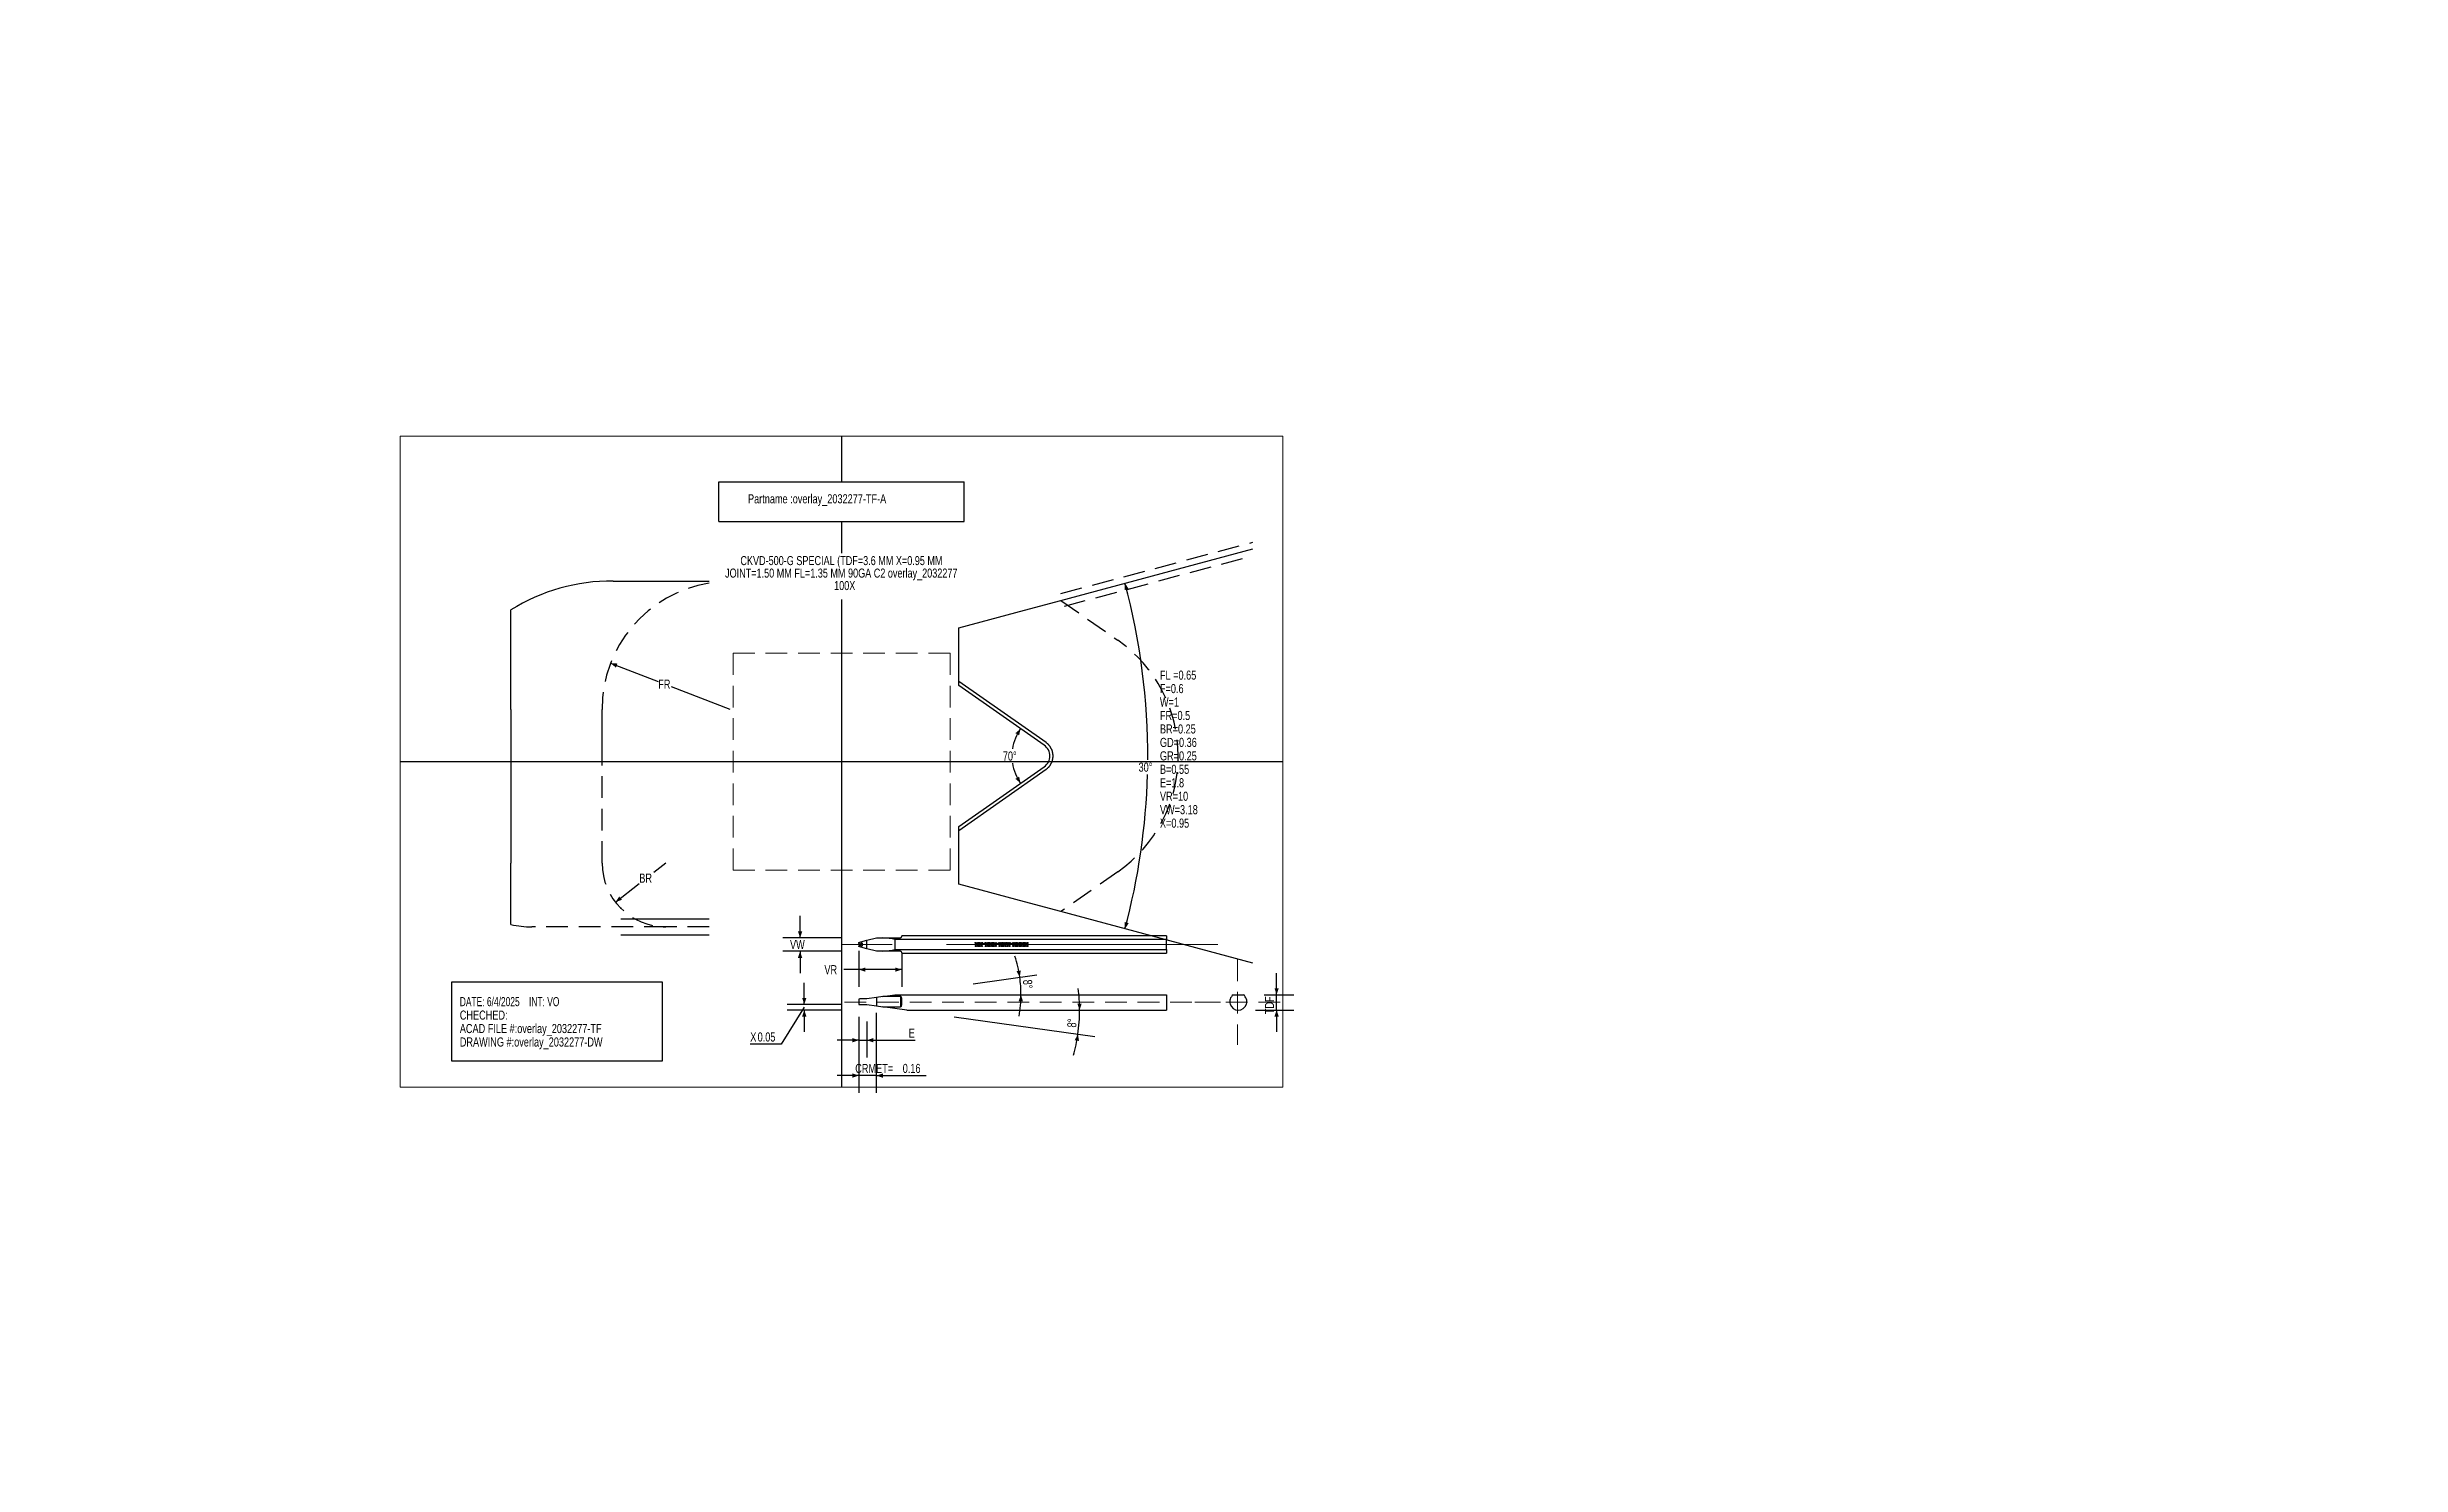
# Model space of a CAD drawing. Header units: inches. Extents: x -3.8 to 23.3, y -4.1 to 12.2.
import ezdxf

# ---------------------------------------------------------------- set-up
doc = ezdxf.new("R2010")
doc.units = ezdxf.units.IN
doc.header["$LTSCALE"] = 5
doc.header["$MEASUREMENT"] = 0
doc.header["$PDSIZE"] = -1
doc.linetypes.add('CENTERX2', pattern=[0.8, 0.5, -0.1, 0.1, -0.1])
doc.linetypes.add('HIDDEN', pattern=[0.075, 0.05, -0.025])
for name, color, linetype in [('ANNOTAION', 144, 'Continuous'), ('LAYER4', 144, 'HIDDEN'), ('MODEL', 1, 'Continuous')]:
    doc.layers.add(name, color=color, linetype=linetype)
doc.styles.add('SLDTEXTSTYLE0', font='TXT', dxfattribs={"width": 0.75})
doc.styles.add('SLDTEXTSTYLE1', font='TXT', dxfattribs={"width": 0.69})
doc.dimstyles.new('SLDDIMSTYLE0', dxfattribs={"dimtxt": 0.105, "dimasz": 0.075, "dimexe": 0, "dimexo": 0.0625, "dimgap": 0.02625, "dimtad": 1, "dimlfac": 0.8, "dimrnd": 1e-09, "dimdsep": 46, "dimtxsty": 'SLDTEXTSTYLE0', "dimsah": 1, "dimcen": 0.09, "dimadec": 0, "dimazin": 2, "dimtfac": 1, "dimtmove": 0, "dimatfit": 0, "dimfxl": 0, "dimfrac": 2, "dimtolj": 1, "dimtzin": 12, "dimarcsym": 0})
doc.dimstyles.new('SLDDIMSTYLE1', dxfattribs={"dimtxt": 0.105, "dimasz": 0.075, "dimexe": 0, "dimexo": 0.0625, "dimgap": 0.02625, "dimtad": 0, "dimlfac": 0.8, "dimrnd": 1e-09, "dimzin": 12, "dimdsep": 46, "dimtxsty": 'SLDTEXTSTYLE0', "dimsah": 1, "dimcen": 0.09, "dimadec": 0, "dimazin": 3, "dimtfac": 1, "dimtofl": 0, "dimtmove": 0, "dimatfit": 3, "dimfxl": 0, "dimfrac": 2, "dimtolj": 1, "dimtzin": 12, "dimarcsym": 0})
doc.dimstyles.new('SLDDIMSTYLE2', dxfattribs={"dimtxt": 0.105, "dimasz": 0.075, "dimexe": 0, "dimexo": 0.0625, "dimgap": 0.02625, "dimtad": 0, "dimtih": 1, "dimtoh": 1, "dimlfac": 0.8, "dimrnd": 1e-09, "dimzin": 12, "dimdsep": 46, "dimtxsty": 'SLDTEXTSTYLE0', "dimsah": 1, "dimcen": 0.09, "dimadec": 0, "dimazin": 3, "dimtfac": 1, "dimtmove": 0, "dimatfit": 0, "dimfxl": 0, "dimfrac": 2, "dimtolj": 1, "dimtzin": 12, "dimarcsym": 0})
doc.dimstyles.new('SLDDIMSTYLE3', dxfattribs={"dimtxt": 0.105, "dimasz": 0.075, "dimexe": 0, "dimexo": 0.0625, "dimgap": 0.02625, "dimtad": 1, "dimlfac": 0.8, "dimrnd": 1e-09, "dimzin": 12, "dimdsep": 46, "dimtxsty": 'SLDTEXTSTYLE0', "dimsah": 1, "dimcen": 0.09, "dimadec": 0, "dimazin": 3, "dimtol": 1, "dimtp": 0.0005, "dimtm": 0.0005, "dimtfac": 1, "dimtdec": 4, "dimtmove": 0, "dimatfit": 0, "dimfxl": 0, "dimfrac": 2, "dimtolj": 1, "dimtzin": 12, "dimarcsym": 0})
doc.dimstyles.new('SLDDIMSTYLE4', dxfattribs={"dimtxt": 0.105, "dimasz": 0.075, "dimexe": 0, "dimexo": 0.0625, "dimgap": 0.02625, "dimtad": 0, "dimtih": 1, "dimtoh": 1, "dimdec": 4, "dimlfac": 0.066667, "dimzin": 12, "dimdsep": 46, "dimtxsty": 'SLDTEXTSTYLE0', "dimsah": 1, "dimcen": 0.09, "dimadec": 3, "dimazin": 3, "dimtfac": 1, "dimtdec": 3, "dimtofl": 0, "dimtmove": 0, "dimatfit": 3, "dimfxl": 0, "dimfrac": 2, "dimtolj": 1, "dimtzin": 12, "dimarcsym": 0})
doc.dimstyles.new('SLDDIMSTYLE5', dxfattribs={"dimtxt": 0.105, "dimasz": 0.075, "dimexe": 0, "dimexo": 0.0625, "dimgap": 0.02625, "dimtad": 0, "dimtih": 1, "dimtoh": 1, "dimdec": 4, "dimlfac": 0.066667, "dimzin": 12, "dimdsep": 46, "dimtxsty": 'SLDTEXTSTYLE0', "dimsah": 1, "dimcen": 0.09, "dimazin": 3, "dimtfac": 1, "dimtofl": 0, "dimtmove": 0, "dimatfit": 3, "dimfxl": 0, "dimfrac": 2, "dimtolj": 1, "dimtzin": 12, "dimarcsym": 0})
doc.dimstyles.new('SLDDIMSTYLE6', dxfattribs={"dimtxt": 0.105, "dimasz": 0.075, "dimexe": 0, "dimexo": 0.0625, "dimgap": 0.02625, "dimtad": 0, "dimtih": 1, "dimtoh": 1, "dimlfac": 0.013333, "dimrnd": 1e-09, "dimzin": 12, "dimdsep": 46, "dimtxsty": 'SLDTEXTSTYLE0', "dimsah": 1, "dimcen": 0, "dimadec": 0, "dimazin": 3, "dimtfac": 1, "dimtofl": 0, "dimtmove": 0, "dimatfit": 3, "dimfxl": 0, "dimfrac": 2, "dimtolj": 1, "dimtzin": 12, "dimarcsym": 0})
doc.dimstyles.new('SLDDIMSTYLE7', dxfattribs={"dimtxt": 0.105, "dimasz": 0.075, "dimexe": 0, "dimexo": 0.0625, "dimgap": 0.02625, "dimtad": 1, "dimlfac": 0.8, "dimrnd": 1e-09, "dimzin": 12, "dimdsep": 46, "dimtxsty": 'SLDTEXTSTYLE0', "dimsah": 1, "dimcen": 0.09, "dimadec": 0, "dimazin": 3, "dimtfac": 1, "dimtmove": 0, "dimatfit": 0, "dimfxl": 0, "dimfrac": 2, "dimtolj": 1, "dimtzin": 12, "dimarcsym": 0})
doc.dimstyles.new('SLDDIMSTYLE8', dxfattribs={"dimtxt": 0.105, "dimasz": 0.075, "dimexe": 0, "dimexo": 0.0625, "dimgap": 0.02625, "dimtad": 1, "dimdec": 4, "dimlfac": 4, "dimzin": 12, "dimdsep": 46, "dimtxsty": 'SLDTEXTSTYLE0', "dimsah": 1, "dimcen": 0.09, "dimazin": 3, "dimtfac": 1, "dimtofl": 0, "dimtmove": 0, "dimatfit": 3, "dimfxl": 0, "dimfrac": 2, "dimtolj": 1, "dimtzin": 12, "dimarcsym": 0})
doc.dimstyles.new('SLDDIMSTYLE9', dxfattribs={"dimtxt": 0.105, "dimasz": 0.075, "dimexe": 0, "dimexo": 0.0625, "dimgap": 0.02625, "dimtad": 0, "dimlfac": 0.8, "dimrnd": 1e-09, "dimdsep": 46, "dimtxsty": 'SLDTEXTSTYLE0', "dimsah": 1, "dimcen": 0.09, "dimadec": 0, "dimazin": 2, "dimtfac": 1, "dimtmove": 0, "dimatfit": 0, "dimfxl": 0, "dimfrac": 2, "dimtolj": 1, "dimtzin": 12, "dimarcsym": 0})

# ---------------------------------------------------------------- blocks, each defined once
blk = doc.blocks.new('SW_NOTE_0')
at = {"layer": 'ANNOTAION', "color": 0}
for p, q in [((-0.093, -0.602), (-0.093, 0.309)), ((-0.093, 0.309), (2.332, 0.309)), ((2.332, 0.309), (2.332, -0.602)), ((2.332, -0.602), (-0.093, -0.602))]:
    blk.add_line(p, q, dxfattribs=at)
at = {"layer": 'ANNOTAION', "color": 0, "char_height": 0.105, "attachment_point": 1}
for s, insert, style in [('DATE: 6/4/2025    INT: VO', (0, 0.135), 'SLDTEXTSTYLE1'), ('ACAD FILE #:overlay_2032277-TF', (0, -0.175), 'SLDTEXTSTYLE0'), ('CHECHED:', (0, -0.02), 'SLDTEXTSTYLE0'), ('DRAWING #:overlay_2032277-DW', (0, -0.33), 'SLDTEXTSTYLE0')]:
    blk.add_mtext(s, dxfattribs=dict(at, insert=insert, style=style))
blk = doc.blocks.new('_D')
at = {"layer": 'ANNOTAION'}
for p, q in [((5.733, 1.105), (5.733, 0.187)), ((5.533, 1.06), (5.533, 0.187)), ((5.533, 0.384), (5.283, 0.384)), ((5.733, 0.384), (5.533, 0.384)), ((5.733, 0.384), (6.308, 0.384))]:
    blk.add_line(p, q, dxfattribs=at)
for points in [[(5.533, 0.384), (5.458, 0.409), (5.458, 0.359)], [(5.733, 0.384), (5.808, 0.359), (5.808, 0.409)]]:
    blk.add_solid(points, dxfattribs=at)
at = {"layer": 'ANNOTAION', "char_height": 0.105, "attachment_point": 1, "style": 'SLDTEXTSTYLE0'}
for s, insert in [('CRMET=', (5.49, 0.519)), ('0.16', (6.037, 0.519))]:
    blk.add_mtext(s, dxfattribs=dict(at, insert=insert))
blk = doc.blocks.new('_D_1')
at = {"layer": 'ANNOTAION'}
for p, q in [((5.533, 1.822), (5.533, 1.407)), ((6.025, 1.787), (6.025, 1.407)), ((5.533, 1.604), (5.357, 1.604)), ((6.025, 1.604), (5.533, 1.604))]:
    blk.add_line(p, q, dxfattribs=at)
for points in [[(5.533, 1.604), (5.608, 1.579), (5.608, 1.629)], [(6.025, 1.604), (5.95, 1.629), (5.95, 1.579)]]:
    blk.add_solid(points, dxfattribs=at)
at = {"layer": 'ANNOTAION', "insert": (5.135, 1.656), "char_height": 0.105, "attachment_point": 1, "style": 'SLDTEXTSTYLE0'}
blk.add_mtext('VR', dxfattribs=at)
blk = doc.blocks.new('_D_2')
at = {"layer": 'ANNOTAION'}
for p, q in [((4.855, 1.972), (4.855, 2.222)), ((5.336, 1.972), (4.658, 1.972)), ((5.336, 1.815), (4.658, 1.815)), ((4.855, 1.815), (4.855, 1.565))]:
    blk.add_line(p, q, dxfattribs=at)
for points in [[(4.855, 1.972), (4.88, 2.047), (4.83, 2.047)], [(4.855, 1.815), (4.83, 1.74), (4.88, 1.74)]]:
    blk.add_solid(points, dxfattribs=at)
at = {"layer": 'ANNOTAION', "insert": (4.739, 1.946), "char_height": 0.105, "attachment_point": 1, "style": 'SLDTEXTSTYLE0'}
blk.add_mtext('VW', dxfattribs=at)
blk = doc.blocks.new('_D_3')
at = {"layer": 'ANNOTAION'}
for p, q in [((10.343, 1.315), (10.343, 1.565)), ((10.099, 1.138), (10.54, 1.138)), ((10.198, 1.315), (10.54, 1.315)), ((10.343, 1.138), (10.343, 1.315)), ((10.343, 1.138), (10.343, 0.888))]:
    blk.add_line(p, q, dxfattribs=at)
for points in [[(10.343, 1.315), (10.368, 1.39), (10.318, 1.39)], [(10.343, 1.138), (10.318, 1.063), (10.368, 1.063)]]:
    blk.add_solid(points, dxfattribs=at)
at = {"layer": 'ANNOTAION', "insert": (10.208, 1.091), "char_height": 0.105, "attachment_point": 1, "rotation": 90, "style": 'SLDTEXTSTYLE0'}
blk.add_mtext('TDF', dxfattribs=at)
blk = doc.blocks.new('SW_BROKEN_VIEW_0')
at = {"color": 0, "linetype": 'HIDDEN'}
for p, q in [((0, 0), (2.211, 0.592)), ((0.039, -0.145), (2.211, 0.437))]:
    blk.add_line(p, q, dxfattribs=at)
at = {"color": 0, "linetype": 'Continuous'}
for p, q in [((-0.171, -1.717), (-1.177, -1.012)), ((-0.168, -1.719), (-0.171, -1.717)), ((-0.166, -1.721), (-0.168, -1.719)), ((-0.164, -1.722), (-0.166, -1.721)), ((-0.161, -1.724), (-0.164, -1.722)), ((-0.159, -1.726), (-0.161, -1.724)), ((-0.157, -1.728), (-0.159, -1.726)), ((-0.154, -1.73), (-0.157, -1.728)), ((-0.152, -1.732), (-0.154, -1.73)), ((-0.15, -1.734), (-0.152, -1.732)), ((-0.148, -1.736), (-0.15, -1.734)), ((-0.146, -1.738), (-0.148, -1.736)), ((-0.143, -1.74), (-0.146, -1.738)), ((-0.141, -1.743), (-0.143, -1.74)), ((-0.139, -1.745), (-0.141, -1.743)), ((-0.137, -1.747), (-0.139, -1.745)), ((-0.135, -1.749), (-0.137, -1.747)), ((-0.133, -1.752), (-0.135, -1.749)), ((-0.132, -1.754), (-0.133, -1.752)), ((-0.13, -1.756), (-0.132, -1.754)), ((-0.128, -1.759), (-0.13, -1.756)), ((-0.126, -1.761), (-0.128, -1.759)), ((-0.124, -1.764), (-0.126, -1.761)), ((-0.123, -1.766), (-0.124, -1.764)), ((-0.121, -1.769), (-0.123, -1.766)), ((-0.119, -1.771), (-0.121, -1.769)), ((-0.118, -1.774), (-0.119, -1.771)), ((-0.116, -1.776), (-0.118, -1.774)), ((-0.115, -1.779), (-0.116, -1.776)), ((-0.113, -1.781), (-0.115, -1.779)), ((-0.112, -1.784), (-0.113, -1.781)), ((-0.111, -1.787), (-0.112, -1.784)), ((-0.109, -1.789), (-0.111, -1.787)), ((-0.108, -1.792), (-0.109, -1.789)), ((-0.107, -1.795), (-0.108, -1.792)), ((-0.106, -1.798), (-0.107, -1.795)), ((-0.104, -1.8), (-0.106, -1.798)), ((-0.103, -1.803), (-0.104, -1.8)), ((-0.102, -1.806), (-0.103, -1.803)), ((-0.101, -1.809), (-0.102, -1.806)), ((-0.1, -1.812), (-0.101, -1.809)), ((-0.099, -1.815), (-0.1, -1.812)), ((-0.099, -1.817), (-0.099, -1.815)), ((-0.098, -1.82), (-0.099, -1.817)), ((-0.097, -1.823), (-0.098, -1.82)), ((-0.096, -1.826), (-0.097, -1.823)), ((-0.096, -1.829), (-0.096, -1.826)), ((-0.095, -1.832), (-0.096, -1.829)), ((-0.094, -1.835), (-0.095, -1.832)), ((-0.094, -1.838), (-0.094, -1.835)), ((-0.093, -1.841), (-0.094, -1.838)), ((-0.093, -1.844), (-0.093, -1.841)), ((-0.092, -1.847), (-0.093, -1.844)), ((-0.093, -1.898), (-0.092, -1.895)), ((-0.093, -1.901), (-0.093, -1.898)), ((-0.092, -1.85), (-0.092, -1.847)), ((-0.092, -1.853), (-0.092, -1.85)), ((-0.091, -1.856), (-0.092, -1.853)), ((-0.092, -1.889), (-0.091, -1.886)), ((-0.092, -1.892), (-0.092, -1.889)), ((-0.092, -1.895), (-0.092, -1.892)), ((-0.091, -1.859), (-0.091, -1.856)), ((-0.091, -1.862), (-0.091, -1.859)), ((-0.091, -1.865), (-0.091, -1.862)), ((-0.091, -1.868), (-0.091, -1.865)), ((-0.091, -1.871), (-0.091, -1.868)), ((-0.091, -1.874), (-0.091, -1.871)), ((-0.091, -1.877), (-0.091, -1.874)), ((-0.091, -1.88), (-0.091, -1.877)), ((-0.091, -1.883), (-0.091, -1.88)), ((-0.091, -1.886), (-0.091, -1.883)), ((-1.177, -2.729), (-0.171, -2.024)), ((-0.171, -2.024), (-0.168, -2.022)), ((-0.168, -2.022), (-0.166, -2.021)), ((-0.166, -2.021), (-0.164, -2.019)), ((-0.164, -2.019), (-0.161, -2.017)), ((-0.161, -2.017), (-0.159, -2.015)), ((-0.159, -2.015), (-0.157, -2.013)), ((-0.157, -2.013), (-0.154, -2.011)), ((-0.154, -2.011), (-0.152, -2.009)), ((-0.152, -2.009), (-0.15, -2.007)), ((-0.15, -2.007), (-0.148, -2.005)), ((-0.148, -2.005), (-0.146, -2.003)), ((-0.146, -2.003), (-0.143, -2.001)), ((-0.143, -2.001), (-0.141, -1.999)), ((-0.141, -1.999), (-0.139, -1.996)), ((-0.139, -1.996), (-0.137, -1.994)), ((-0.137, -1.994), (-0.135, -1.992)), ((-0.135, -1.992), (-0.133, -1.99)), ((-0.133, -1.99), (-0.132, -1.987)), ((-0.132, -1.987), (-0.13, -1.985)), ((-0.13, -1.985), (-0.128, -1.983)), ((-0.128, -1.983), (-0.126, -1.98)), ((-0.126, -1.98), (-0.124, -1.978)), ((-0.124, -1.978), (-0.123, -1.975)), ((-0.123, -1.975), (-0.121, -1.973)), ((-0.121, -1.973), (-0.119, -1.97)), ((-0.119, -1.97), (-0.118, -1.968)), ((-0.118, -1.968), (-0.116, -1.965)), ((-0.116, -1.965), (-0.115, -1.962)), ((-0.115, -1.962), (-0.113, -1.96)), ((-0.113, -1.96), (-0.112, -1.957)), ((-0.112, -1.957), (-0.111, -1.955)), ((-0.111, -1.955), (-0.109, -1.952)), ((-0.109, -1.952), (-0.108, -1.949)), ((-0.108, -1.949), (-0.107, -1.946)), ((-0.107, -1.946), (-0.106, -1.944)), ((-0.106, -1.944), (-0.104, -1.941)), ((-0.104, -1.941), (-0.103, -1.938)), ((-0.103, -1.938), (-0.102, -1.935)), ((-0.102, -1.935), (-0.101, -1.932)), ((-0.101, -1.932), (-0.1, -1.93)), ((-0.1, -1.93), (-0.099, -1.927)), ((-0.099, -1.924), (-0.098, -1.921)), ((-0.099, -1.927), (-0.099, -1.924)), ((-0.098, -1.921), (-0.097, -1.918)), ((-0.097, -1.918), (-0.096, -1.915)), ((-0.096, -1.912), (-0.095, -1.909)), ((-0.096, -1.915), (-0.096, -1.912)), ((-0.095, -1.909), (-0.094, -1.906)), ((-0.094, -1.903), (-0.093, -1.901)), ((-0.094, -1.906), (-0.094, -1.903))]:
    blk.add_line(p, q, dxfattribs=at)
blk = doc.blocks.new('_D_4')
at = {"layer": 'ANNOTAION'}
for start, end in [(359.6676, 15), (345, 358.4257)]:
    blk.add_arc((1.168, 4.065), 7.691, start, end, dxfattribs=at)
for points in [[(8.597, 6.056), (8.592, 5.977), (8.64, 5.989)], [(8.597, 2.074), (8.64, 2.14), (8.592, 2.153)]]:
    blk.add_solid(points, dxfattribs=at)
at = {"layer": 'ANNOTAION', "insert": (8.753, 3.989), "char_height": 0.105, "attachment_point": 1, "style": 'SLDTEXTSTYLE0'}
blk.add_mtext('30°', dxfattribs=at)
blk = doc.blocks.new('_D_5')
at = {"layer": 'ANNOTAION'}
for start, end in [(145, 171.2624), (188.7376, 215)]:
    blk.add_arc((7.844, 4.065), 0.549, start, end, dxfattribs=at)
for points in [[(7.395, 4.38), (7.335, 4.328), (7.377, 4.303)], [(7.395, 3.75), (7.377, 3.827), (7.335, 3.802)]]:
    blk.add_solid(points, dxfattribs=at)
at = {"layer": 'ANNOTAION', "insert": (7.19, 4.117), "char_height": 0.105, "attachment_point": 1, "style": 'SLDTEXTSTYLE0'}
blk.add_mtext('70°', dxfattribs=at)
blk = doc.blocks.new('SW_BROKEN_VIEW_1')
at = {"color": 0, "linetype": 'Continuous'}
for p, q in [((0, 0), (1.019, 0)), ((0, -0.185), (1.019, -0.185))]:
    blk.add_line(p, q, dxfattribs=at)
blk = doc.blocks.new('_D_6')
at = {"layer": 'ANNOTAION'}
for p, q in [((2.673, 5.134), (3.221, 4.922)), ((4.051, 4.602), (3.374, 4.863))]:
    blk.add_line(p, q, dxfattribs=at)
blk.add_solid([(2.673, 5.134), (2.734, 5.083), (2.752, 5.13)], dxfattribs=at)
at = {"layer": 'ANNOTAION', "insert": (3.221, 4.945), "char_height": 0.105, "attachment_point": 1, "style": 'SLDTEXTSTYLE0'}
blk.add_mtext('FR', dxfattribs=at)
blk = doc.blocks.new('_D_7')
at = {"layer": 'ANNOTAION'}
for p, q in [((3.309, 2.832), (3.169, 2.723)), ((2.728, 2.382), (3.003, 2.595))]:
    blk.add_line(p, q, dxfattribs=at)
blk.add_solid([(2.728, 2.382), (2.803, 2.408), (2.772, 2.447)], dxfattribs=at)
at = {"layer": 'ANNOTAION', "insert": (3.003, 2.711), "char_height": 0.105, "attachment_point": 1, "style": 'SLDTEXTSTYLE0'}
blk.add_mtext('BR', dxfattribs=at)
blk = doc.blocks.new('_D_8')
at = {"layer": 'ANNOTAION'}
for p, q in [((5.533, 1.039), (5.533, 0.594)), ((5.622, 1.006), (5.622, 0.594)), ((5.533, 0.791), (5.283, 0.791)), ((5.533, 0.791), (5.622, 0.791)), ((5.622, 0.791), (6.181, 0.791))]:
    blk.add_line(p, q, dxfattribs=at)
for points in [[(5.533, 0.791), (5.458, 0.816), (5.458, 0.766)], [(5.622, 0.791), (5.697, 0.766), (5.697, 0.816)]]:
    blk.add_solid(points, dxfattribs=at)
at = {"layer": 'ANNOTAION', "insert": (6.106, 0.926), "char_height": 0.105, "attachment_point": 1, "style": 'SLDTEXTSTYLE0'}
blk.add_mtext('E', dxfattribs=at)
blk = doc.blocks.new('_D_9')
at = {"layer": 'ANNOTAION'}
for p, q in [((6.849, 1.442), (7.58, 1.545)), ((7.063, 1.315), (7.596, 1.315))]:
    blk.add_line(p, q, dxfattribs=at)
for start, end in [(8, 17.8029), (0, 8), (350.1971, 0)]:
    blk.add_arc((5.946, 1.315), 1.453, start, end, dxfattribs=at)
for points in [[(7.385, 1.517), (7.397, 1.595), (7.348, 1.587)], [(7.399, 1.315), (7.372, 1.241), (7.422, 1.239)]]:
    blk.add_solid(points, dxfattribs=at)
at = {"layer": 'ANNOTAION', "insert": (7.526, 1.492), "char_height": 0.105, "attachment_point": 1, "rotation": 274, "style": 'SLDTEXTSTYLE0'}
blk.add_mtext('8°', dxfattribs=at)
blk = doc.blocks.new('_D_10')
at = {"layer": 'ANNOTAION'}
for p, q in [((7.639, 1.138), (8.271, 1.138)), ((6.63, 1.061), (8.25, 0.834))]:
    blk.add_line(p, q, dxfattribs=at)
for start, end in [(0, 7.1796), (352, 0), (344.8204, 352)]:
    blk.add_arc((6.085, 1.138), 1.989, start, end, dxfattribs=at)
for points in [[(8.074, 1.138), (8.098, 1.213), (8.048, 1.212)], [(8.055, 0.861), (8.018, 0.791), (8.068, 0.783)]]:
    blk.add_solid(points, dxfattribs=at)
at = {"layer": 'ANNOTAION', "insert": (7.93, 0.942), "char_height": 0.105, "attachment_point": 1, "rotation": 86, "style": 'SLDTEXTSTYLE0'}
blk.add_mtext('8°', dxfattribs=at)
blk = doc.blocks.new('_D_11')
at = {"layer": 'ANNOTAION'}
for p, q in [((4.903, 1.203), (4.903, 1.453)), ((4.903, 1.17), (4.638, 0.746)), ((5.331, 1.203), (4.706, 1.203)), ((5.331, 1.138), (4.706, 1.138)), ((4.903, 1.138), (4.903, 0.888)), ((4.638, 0.746), (4.281, 0.746))]:
    blk.add_line(p, q, dxfattribs=at)
for points in [[(4.903, 1.203), (4.928, 1.278), (4.878, 1.278)], [(4.903, 1.138), (4.878, 1.063), (4.928, 1.063)]]:
    blk.add_solid(points, dxfattribs=at)
at = {"layer": 'ANNOTAION', "char_height": 0.105, "attachment_point": 1, "style": 'SLDTEXTSTYLE0'}
for s, insert in [('X', (4.281, 0.881)), ('0.05', (4.366, 0.881))]:
    blk.add_mtext(s, dxfattribs=dict(at, insert=insert))

msp = doc.modelspace()

# ---------------------------------------------------------------- linework, layer by layer
at = {"layer": 'ANNOTAION', "linetype": 'Continuous', "lineweight": 18}
for p, q in [((0.25, 0.25), (0.25, 7.75)), ((0.25, 7.75), (10.415, 7.75)), ((10.415, 7.75), (10.415, 0.25)), ((10.415, 0.25), (0.25, 0.25))]:
    msp.add_line(p, q, dxfattribs=at)
at = {"layer": 'ANNOTAION'}
for p, q in [((5.3325, 7.75), (5.3325, 7.223307)), ((3.918957, 6.766404), (3.918957, 7.223307)), ((3.918957, 7.223307), (6.746043, 7.223307)), ((6.746043, 6.766404), (6.746043, 7.223307)), ((3.918957, 6.766404), (6.746043, 6.766404)), ((5.3325, 6.766404), (5.3325, 6.40231)), ((5.3325, 5.866877), (5.3325, 0.25)), ((0.25, 4), (10.415, 4))]:
    msp.add_line(p, q, dxfattribs=at)
msp.add_point((2.789103, 2.312433), dxfattribs=at)
at = {"layer": 'LAYER4', "lineweight": 18}
for p, q in [((4.0825, 2.75), (4.0825, 5.25)), ((4.0825, 5.25), (6.5825, 5.25)), ((6.5825, 2.75), (6.5825, 5.25)), ((4.0825, 2.75), (6.5825, 2.75)), ((9.892439, 1.723168), (9.892439, 0.739142)), ((5.367493, 1.231155), (9.698644, 1.231155)), ((10.384452, 1.231155), (9.400425, 1.231155))]:
    msp.add_line(p, q, dxfattribs=at)
at = {"layer": 'LAYER4', "linetype": 'CENTERX2', "lineweight": 18, "ltscale": 1.25}
msp.add_line((9.66707, 1.893565), (5.329619, 1.893565), dxfattribs=at)
at = {"layer": 'MODEL', "linetype": 'Continuous', "lineweight": 25}
for p, q in [((7.85945, 5.857967), (10.070523, 6.450425)), ((2.701268, 6.079656), (3.35696, 6.079656)), ((3.35696, 6.079656), (3.808361, 6.079656)), ((1.523831, 4.602156), (1.523831, 5.747166)), ((6.682013, 4.878724), (6.682013, 5.542474)), ((7.667678, 4.18855), (6.682013, 4.878724)), ((1.523831, 4.602156), (1.523831, 4.088406)), ((2.573824, 4.088406), (2.573824, 4.602156)), ((1.523831, 4.088406), (1.523831, 2.832156)), ((6.682013, 3.251224), (7.667678, 3.941398)), ((6.682013, 2.587474), (6.682013, 3.251224)), ((1.523831, 2.122485), (1.523831, 2.832156)), ((10.070523, 1.679523), (7.85945, 2.27198)), ((5.533069, 1.91819), (5.552693, 1.923448)), ((5.533069, 1.907127), (5.533069, 1.91819)), ((5.549496, 1.895624), (5.533069, 1.907127)), ((5.563621, 1.915796), (5.549496, 1.895624)), ((5.552693, 1.923448), (5.621694, 1.941937)), ((5.552693, 1.923448), (5.563621, 1.915796)), ((5.621694, 1.941937), (5.7332, 1.971815)), ((5.621694, 1.845193), (5.621694, 1.941937)), ((5.7332, 1.971815), (5.809038, 1.971815)), ((5.809038, 1.971815), (6.009544, 1.971815)), ((9.076819, 1.952335), (5.946332, 1.952335)), ((5.946332, 1.952335), (5.946332, 1.834795)), ((9.076819, 1.991877), (6.025194, 1.991877)), ((6.025194, 1.987465), (6.025194, 1.991877)), ((6.869182, 1.918171), (6.880243, 1.918171)), ((6.886049, 1.892106), (6.869182, 1.918171)), ((6.880243, 1.918171), (6.89158, 1.900653)), ((6.89158, 1.900653), (6.902917, 1.918171)), ((6.913978, 1.918171), (6.89711, 1.892106)), ((6.902917, 1.918171), (6.913978, 1.918171)), ((6.914609, 1.918171), (6.92567, 1.918171)), ((6.931476, 1.892106), (6.914609, 1.918171)), ((6.92567, 1.918171), (6.937007, 1.900653)), ((6.937007, 1.900653), (6.948344, 1.918171)), ((6.959405, 1.918171), (6.942537, 1.892106)), ((6.948344, 1.918171), (6.959405, 1.918171)), ((6.960351, 1.904921), (6.978648, 1.904921)), ((6.960351, 1.896719), (6.960351, 1.904921)), ((6.978648, 1.904921), (6.978648, 1.896719)), ((6.982749, 1.918171), (6.99381, 1.918171)), ((6.999617, 1.892106), (6.982749, 1.918171)), ((6.99381, 1.918171), (7.005147, 1.900653)), ((7.005147, 1.900653), (7.016484, 1.918171)), ((7.027545, 1.918171), (7.010678, 1.892106)), ((7.016484, 1.918171), (7.027545, 1.918171)), ((7.028176, 1.918171), (7.039237, 1.918171)), ((7.045044, 1.892106), (7.028176, 1.918171)), ((7.039237, 1.918171), (7.050574, 1.900653)), ((7.050574, 1.900653), (7.061911, 1.918171)), ((7.072972, 1.918171), (7.056105, 1.892106)), ((7.061911, 1.918171), (7.072972, 1.918171)), ((7.073603, 1.918171), (7.084664, 1.918171)), ((7.090471, 1.892106), (7.073603, 1.918171)), ((7.084664, 1.918171), (7.096001, 1.900653)), ((7.096001, 1.900653), (7.107338, 1.918171)), ((7.118399, 1.918171), (7.101532, 1.892106)), ((7.107338, 1.918171), (7.118399, 1.918171)), ((7.119346, 1.904921), (7.137643, 1.904921)), ((7.119346, 1.896719), (7.119346, 1.904921)), ((7.137643, 1.904921), (7.137643, 1.896719)), ((7.141744, 1.918171), (7.152805, 1.918171)), ((7.158611, 1.892106), (7.141744, 1.918171)), ((7.152805, 1.918171), (7.164142, 1.900653)), ((7.164142, 1.900653), (7.175479, 1.918171)), ((7.18654, 1.918171), (7.169672, 1.892106)), ((7.175479, 1.918171), (7.18654, 1.918171)), ((7.187171, 1.918171), (7.198232, 1.918171)), ((7.204038, 1.892106), (7.187171, 1.918171)), ((7.198232, 1.918171), (7.209569, 1.900653)), ((7.209569, 1.900653), (7.220906, 1.918171)), ((7.231967, 1.918171), (7.215099, 1.892106)), ((7.220906, 1.918171), (7.231967, 1.918171)), ((7.232598, 1.918171), (7.243659, 1.918171)), ((7.249465, 1.892106), (7.232598, 1.918171)), ((7.243659, 1.918171), (7.254996, 1.900653)), ((7.254996, 1.900653), (7.266333, 1.918171)), ((7.277394, 1.918171), (7.260526, 1.892106)), ((7.266333, 1.918171), (7.277394, 1.918171)), ((7.27834, 1.904921), (7.296637, 1.904921)), ((7.27834, 1.896719), (7.27834, 1.904921)), ((7.296637, 1.904921), (7.296637, 1.896719)), ((7.300738, 1.918171), (7.311799, 1.918171)), ((7.317606, 1.892106), (7.300738, 1.918171)), ((7.311799, 1.918171), (7.323137, 1.900653)), ((7.323137, 1.900653), (7.334474, 1.918171)), ((7.345535, 1.918171), (7.328667, 1.892106)), ((7.334474, 1.918171), (7.345535, 1.918171)), ((7.346165, 1.918171), (7.357226, 1.918171)), ((7.363033, 1.892106), (7.346165, 1.918171)), ((7.357226, 1.918171), (7.368564, 1.900653)), ((7.368564, 1.900653), (7.379901, 1.918171)), ((7.390962, 1.918171), (7.374094, 1.892106)), ((7.379901, 1.918171), (7.390962, 1.918171)), ((7.391592, 1.918171), (7.402653, 1.918171)), ((7.40846, 1.892106), (7.391592, 1.918171)), ((7.402653, 1.918171), (7.413991, 1.900653)), ((7.413991, 1.900653), (7.425328, 1.918171)), ((7.436389, 1.918171), (7.419521, 1.892106)), ((7.425328, 1.918171), (7.436389, 1.918171)), ((7.43702, 1.918171), (7.448081, 1.918171)), ((7.453887, 1.892106), (7.43702, 1.918171)), ((7.448081, 1.918171), (7.459418, 1.900653)), ((7.459418, 1.900653), (7.470755, 1.918171)), ((7.481816, 1.918171), (7.464948, 1.892106)), ((7.470755, 1.918171), (7.481816, 1.918171)), ((9.076819, 1.991877), (9.076819, 1.952335)), ((9.076819, 1.834795), (9.076819, 1.952335)), ((5.533069, 1.880002), (5.549496, 1.891505)), ((5.533069, 1.86894), (5.533069, 1.880002)), ((5.552693, 1.863682), (5.533069, 1.86894)), ((5.563621, 1.871334), (5.549496, 1.891505)), ((5.563621, 1.871334), (5.552693, 1.863682)), ((5.621694, 1.845193), (5.552693, 1.863682)), ((5.7332, 1.815315), (5.621694, 1.845193)), ((5.809038, 1.815315), (5.7332, 1.815315)), ((6.009544, 1.815315), (5.809038, 1.815315)), ((5.946332, 1.834795), (9.076819, 1.834795)), ((6.025194, 1.795252), (6.025194, 1.799665)), ((6.025194, 1.795252), (9.076819, 1.795252)), ((6.871075, 1.868958), (6.886049, 1.892106)), ((6.882136, 1.868958), (6.871075, 1.868958)), ((6.89158, 1.883559), (6.882136, 1.868958)), ((6.901024, 1.868958), (6.89158, 1.883559)), ((6.89711, 1.892106), (6.912085, 1.868958)), ((6.912085, 1.868958), (6.901024, 1.868958)), ((6.916502, 1.868958), (6.931476, 1.892106)), ((6.927563, 1.868958), (6.916502, 1.868958)), ((6.937007, 1.883559), (6.927563, 1.868958)), ((6.946451, 1.868958), (6.937007, 1.883559)), ((6.942537, 1.892106), (6.957512, 1.868958)), ((6.957512, 1.868958), (6.946451, 1.868958)), ((6.978648, 1.896719), (6.960351, 1.896719)), ((6.984642, 1.868958), (6.999617, 1.892106)), ((6.995703, 1.868958), (6.984642, 1.868958)), ((7.005147, 1.883559), (6.995703, 1.868958)), ((7.014592, 1.868958), (7.005147, 1.883559)), ((7.010678, 1.892106), (7.025653, 1.868958)), ((7.025653, 1.868958), (7.014592, 1.868958)), ((7.030069, 1.868958), (7.045044, 1.892106)), ((7.04113, 1.868958), (7.030069, 1.868958)), ((7.050574, 1.883559), (7.04113, 1.868958)), ((7.060019, 1.868958), (7.050574, 1.883559)), ((7.056105, 1.892106), (7.07108, 1.868958)), ((7.07108, 1.868958), (7.060019, 1.868958)), ((7.075496, 1.868958), (7.090471, 1.892106)), ((7.086557, 1.868958), (7.075496, 1.868958)), ((7.096001, 1.883559), (7.086557, 1.868958)), ((7.105446, 1.868958), (7.096001, 1.883559)), ((7.101532, 1.892106), (7.116507, 1.868958)), ((7.116507, 1.868958), (7.105446, 1.868958)), ((7.137643, 1.896719), (7.119346, 1.896719)), ((7.143637, 1.868958), (7.158611, 1.892106)), ((7.154698, 1.868958), (7.143637, 1.868958)), ((7.164142, 1.883559), (7.154698, 1.868958)), ((7.173586, 1.868958), (7.164142, 1.883559)), ((7.169672, 1.892106), (7.184647, 1.868958)), ((7.184647, 1.868958), (7.173586, 1.868958)), ((7.189064, 1.868958), (7.204038, 1.892106)), ((7.200125, 1.868958), (7.189064, 1.868958)), ((7.209569, 1.883559), (7.200125, 1.868958)), ((7.219013, 1.868958), (7.209569, 1.883559)), ((7.215099, 1.892106), (7.230074, 1.868958)), ((7.230074, 1.868958), (7.219013, 1.868958)), ((7.234491, 1.868958), (7.249465, 1.892106)), ((7.245552, 1.868958), (7.234491, 1.868958)), ((7.254996, 1.883559), (7.245552, 1.868958)), ((7.26444, 1.868958), (7.254996, 1.883559)), ((7.260526, 1.892106), (7.275501, 1.868958)), ((7.275501, 1.868958), (7.26444, 1.868958)), ((7.296637, 1.896719), (7.27834, 1.896719)), ((7.302631, 1.868958), (7.317606, 1.892106)), ((7.313692, 1.868958), (7.302631, 1.868958)), ((7.323137, 1.883559), (7.313692, 1.868958)), ((7.332581, 1.868958), (7.323137, 1.883559)), ((7.328667, 1.892106), (7.343642, 1.868958)), ((7.343642, 1.868958), (7.332581, 1.868958)), ((7.348058, 1.868958), (7.363033, 1.892106)), ((7.359119, 1.868958), (7.348058, 1.868958)), ((7.368564, 1.883559), (7.359119, 1.868958)), ((7.378008, 1.868958), (7.368564, 1.883559)), ((7.374094, 1.892106), (7.389069, 1.868958)), ((7.389069, 1.868958), (7.378008, 1.868958)), ((7.393485, 1.868958), (7.40846, 1.892106)), ((7.404546, 1.868958), (7.393485, 1.868958)), ((7.413991, 1.883559), (7.404546, 1.868958)), ((7.423435, 1.868958), (7.413991, 1.883559)), ((7.419521, 1.892106), (7.434496, 1.868958)), ((7.434496, 1.868958), (7.423435, 1.868958)), ((7.438912, 1.868958), (7.453887, 1.892106)), ((7.449973, 1.868958), (7.438912, 1.868958)), ((7.459418, 1.883559), (7.449973, 1.868958)), ((7.468862, 1.868958), (7.459418, 1.883559)), ((7.464948, 1.892106), (7.479923, 1.868958)), ((7.479923, 1.868958), (7.468862, 1.868958)), ((9.076819, 1.834795), (9.076819, 1.795252)), ((5.533069, 1.263801), (5.533069, 1.20339)), ((5.537089, 1.202968), (5.621694, 1.202968)), ((5.621694, 1.269343), (5.552693, 1.269343)), ((5.7332, 1.285014), (5.621694, 1.269343)), ((5.621694, 1.202968), (5.7332, 1.187296)), ((5.809038, 1.295672), (5.7332, 1.285014)), ((5.7332, 1.285014), (5.7332, 1.187296)), ((5.7332, 1.187296), (5.809038, 1.176638)), ((5.809038, 1.295672), (5.946332, 1.314968)), ((6.009544, 1.295672), (5.809038, 1.295672)), ((5.809038, 1.176638), (6.009544, 1.176638)), ((6.085082, 1.137843), (5.809038, 1.176638)), ((5.946332, 1.314968), (9.076819, 1.314968)), ((6.009544, 1.295672), (6.009544, 1.176638)), ((6.025194, 1.207032), (6.025194, 1.265278)), ((6.085082, 1.137843), (9.076819, 1.137843)), ((9.076819, 1.314968), (9.076819, 1.137843)), ((9.843418, 1.314968), (9.960959, 1.314968))]:
    msp.add_line(p, q, dxfattribs=at)
at = {"layer": 'MODEL', "linetype": 'HIDDEN', "lineweight": 25}
for p, q in [((7.85945, 5.857967), (8.515141, 5.398847)), ((2.573824, 2.832156), (2.573824, 4.088406)), ((8.515141, 2.7311), (7.85945, 2.27198)), ((2.931078, 2.097156), (1.765025, 2.097156)), ((3.308824, 2.097156), (2.931078, 2.097156)), ((3.808361, 2.097156), (3.308824, 2.097156))]:
    msp.add_line(p, q, dxfattribs=at)
at = {"layer": 'MODEL', "linetype": 'Continuous', "lineweight": 25, "flags": 128}
for points in [[(6.682013, 5.542474), (7.038892, 5.638101), (7.438265, 5.745112), (7.85945, 5.857967)], [(7.85945, 2.27198), (7.438265, 2.384836), (7.038892, 2.491847), (6.682013, 2.587474)]]:
    msp.add_lwpolyline(points, dxfattribs=at)
at = {"layer": 'MODEL', "linetype": 'Continuous', "lineweight": 25}
for centre, radius, start, end in [((2.681303, 3.899306), 2.180442, 89.4753528, 122.0624076), ((7.581143, 4.064974), 0.150862, 305.0017945, 54.9982055), ((1.764409, 3.252366), 1.15521, 257.9799059, 270.0305707), ((5.548054, 1.893565), 0.027139, 305, 55), ((5.548054, 1.893565), 0.002514, 305, 55), ((9.902189, 1.236155), 0.098312, 126.7117669, 53.2882331)]:
    msp.add_arc(centre, radius, start, end, dxfattribs=at)
at = {"layer": 'MODEL', "linetype": 'HIDDEN', "lineweight": 25}
for centre, radius, start, end in [((4.042557, 4.605781), 1.468737, 99.1751736, 180.1413797), ((7.581145, 4.064974), 1.628364, 305.0002401, 54.9997599), ((3.308827, 2.83216), 0.735003, 180.000261, 269.9997826)]:
    msp.add_arc(centre, radius, start, end, dxfattribs=at)
at = {"layer": 'MODEL', "linetype": 'Continuous', "lineweight": 25}
for centre, major_axis, ratio, start_param, end_param in [((5.385552, 1.893565), (0.69953, 0), 0.140540835, 0.640741206, 0.920544451), ((5.385552, 1.893565), (0.69953, 0), 0.140540835, 5.362640856, 5.642444101), ((5.552693, 1.244718), (0.03105, 0), 0.793067565, 1.570796327, 2.25493442), ((5.537089, 1.215218), (0.015446, 0), 0.793067565, 4.449102114, 4.71238898)]:
    msp.add_ellipse(centre, major_axis=major_axis, ratio=ratio, start_param=start_param, end_param=end_param, dxfattribs=at)
for points, knots in [([(6.009544, 1.971815), (6.011271, 1.971815), (6.013011, 1.972121), (6.016035, 1.973135), (6.017344, 1.973832), (6.020626, 1.976099), (6.022024, 1.977839), (6.023941, 1.981051), (6.024475, 1.982577), (6.025099, 1.985263), (6.025194, 1.986447), (6.025194, 1.987465)], [0, 0, 0, 0, 0.125, 0.125, 0.25, 0.25, 0.5, 0.5, 0.75, 0.75, 1, 1, 1, 1]), ([(6.025194, 1.799665), (6.025194, 1.801675), (6.024903, 1.804456), (6.022038, 1.809272), (6.020638, 1.811023), (6.017335, 1.813303), (6.016065, 1.813982), (6.013012, 1.81501), (6.011294, 1.815315), (6.009544, 1.815315)], [0, 0, 0, 0, 0.5, 0.5, 0.75, 0.75, 0.875, 0.875, 1, 1, 1, 1]), ([(6.025194, 1.265278), (6.025194, 1.27176), (6.024903, 1.27821), (6.022038, 1.286859), (6.020638, 1.289628), (6.017335, 1.292946), (6.016065, 1.293885), (6.013012, 1.295276), (6.011294, 1.295672), (6.009544, 1.295672)], [0, 0, 0, 0, 0.5, 0.5, 0.75, 0.75, 0.875, 0.875, 1, 1, 1, 1]), ([(6.009544, 1.176638), (6.011269, 1.176638), (6.013002, 1.177032), (6.016041, 1.178412), (6.017342, 1.17937), (6.020633, 1.182679), (6.022027, 1.185428), (6.023941, 1.191186), (6.024475, 1.19428), (6.0251, 1.200555), (6.025194, 1.203762), (6.025194, 1.207032)], [0, 0, 0, 0, 0.125, 0.125, 0.25, 0.25, 0.5, 0.5, 0.75, 0.75, 1, 1, 1, 1])]:
    msp.add_open_spline(points, degree=3, knots=knots, dxfattribs=at)

# ---------------------------------------------------------------- block references
at = {"color": 7, "linetype": 'Continuous'}
for name, p in [('SW_BROKEN_VIEW_0', (7.85945, 5.935613)), ('SW_BROKEN_VIEW_1', (2.789102, 2.189414))]:
    msp.add_blockref(name, p, dxfattribs=at)
at = {"layer": 'ANNOTAION'}
msp.add_blockref('SW_NOTE_0', (0.935661, 1.153274), dxfattribs=at)

# ---------------------------------------------------------------- texts
at = {"layer": 'ANNOTAION', "style": 'SLDTEXTSTYLE0'}
for s, insert, char_height, attachment_point in [('Partname :overlay_2032277-TF-A', (4.255052, 7.080105), 0.105, 1), ('CKVD-500-G SPECIAL (TDF=3.6 MM X=0.95 MM', (5.331352, 6.367981), 0.10416667, 2), ('JOINT=1.50 MM FL=1.35 MM 90GA C2 overlay_2032277', (5.329013, 6.224092), 0.10416667, 2), ('100X', (5.368691, 6.080203), 0.1041667, 2), ('FL =0.65', (8.999493, 5.04919), 0.105, 1), ('F=0.6', (8.999493, 4.89419), 0.105, 1), ('W=1', (8.999493, 4.73919), 0.105, 1), ('FR=0.5', (8.999493, 4.58419), 0.105, 1), ('BR=0.25', (8.999493, 4.42919), 0.105, 1), ('GD=0.36', (8.999493, 4.27419), 0.105, 1), ('GR=0.25', (8.999493, 4.11919), 0.105, 1), ('B=0.55', (8.999493, 3.96419), 0.105, 1), ('E=1.8', (8.999493, 3.80919), 0.105, 1), ('VR=10', (8.999493, 3.65419), 0.105, 1), ('VW=3.18', (8.999493, 3.49919), 0.105, 1), ('X=0.95', (8.999493, 3.34419), 0.105, 1)]:
    msp.add_mtext(s, dxfattribs=dict(at, insert=insert, char_height=char_height, attachment_point=attachment_point))

# ---------------------------------------------------------------- dimensions: what is measured, and where the dimension line sits
at = {"layer": 'ANNOTAION'}
for base, line1, line2, dimstyle, picture, middle in [((7.335006, 4.269332), ((7.667679, 4.18855), (-3.817992, 12.230903)), ((-3.817992, -4.100955), (7.667679, 3.941398)), 'SLDDIMSTYLE5', '_D_5', (7.295525, 4.064974)), ((8.779019, 2.956375), ((6.682008, 2.587474), (23.292536, -1.863304)), ((23.292536, 9.993251), (6.682008, 5.542474)), 'SLDDIMSTYLE4', '_D_4', (8.858268, 3.937008)), ((7.395671, 1.416315), ((5.528147, 1.314968), (5.946332, 1.314968)), ((6.65388, 1.414407), (5.621694, 1.269343)), 'SLDDIMSTYLE8', '_D_9', (7.395671, 1.416315)), ((8.069245, 0.999096), ((6.435248, 1.08863), (5.621694, 1.202968)), ((5.528147, 1.137843), (6.085082, 1.137843)), 'SLDDIMSTYLE8', '_D_10', (8.069245, 0.999096))]:
    dim = msp.add_angular_dim_2l(base=base, line1=line1, line2=line2, dimstyle=dimstyle, dxfattribs=at)
    dim.commit()
    dim.dimension.update_dxf_attribs({"geometry": picture, "text_midpoint": middle, "dimtype": 162})
for center, mpoint, text, picture, middle in [((4.051327, 4.602156), (2.672704, 5.133576), 'FR', '_D_6', (3.297607, 4.892696)), ((3.308827, 2.832156), (2.728034, 2.381707), 'BR', '_D_7', (3.08584, 2.659214))]:
    dim = msp.add_radius_dim(center=center, mpoint=mpoint, text=text, dimstyle='SLDDIMSTYLE6', dxfattribs=at)
    dim.commit()
    dim.dimension.update_dxf_attribs({"geometry": picture, "text_midpoint": middle, "dimtype": 164})
for base, p1, p2, angle, text, dimstyle, picture, middle in [((4.854879, 1.815315), (5.532576, 1.971815), (5.532576, 1.815315), 90, 'VW', 'SLDDIMSTYLE2', '_D_2', (4.854879, 1.893565)), ((6.025194, 1.604157), (5.533069, 1.893565), (6.025194, 1.79476), 0, 'VR ', 'SLDDIMSTYLE1', '_D_1', (5.245598, 1.604157)), ((4.902617, 1.137843), (5.528147, 1.202968), (5.528147, 1.137843), 90, 'X<>', 'SLDDIMSTYLE9', '_D_11', (4.902617, 1.170405)), ((10.259555, 1.314968), (9.902189, 1.137843), (10.000993, 1.314968), 90, 'TDF ', 'SLDDIMSTYLE3', '_D_3', (10.259555, 1.226405))]:
    dim = msp.add_linear_dim(base=base, p1=p1, p2=p2, angle=angle, text=text, dimstyle=dimstyle, dxfattribs=at)
    dim.commit()
    dim.dimension.update_dxf_attribs({"geometry": picture, "text_midpoint": middle, "dimtype": 160})
for base, p1, p2, text, dimstyle, picture, middle in [((5.532576, 0.383736), (5.7332, 1.971815), (5.532576, 1.79476), 'CRMET=<>', 'SLDDIMSTYLE0', '_D', (5.899066, 0.383736)), ((5.621694, 0.790816), (5.533069, 1.236155), (5.621694, 1.202968), 'E', 'SLDDIMSTYLE7', '_D_8', (6.143487, 0.790816))]:
    dim = msp.add_linear_dim(base=base, p1=p1, p2=p2, text=text, dimstyle=dimstyle, dxfattribs=at)
    dim.commit()
    dim.dimension.update_dxf_attribs({"geometry": picture, "text_midpoint": middle, "dimtype": 160})

doc.saveas('drawing.dxf')
